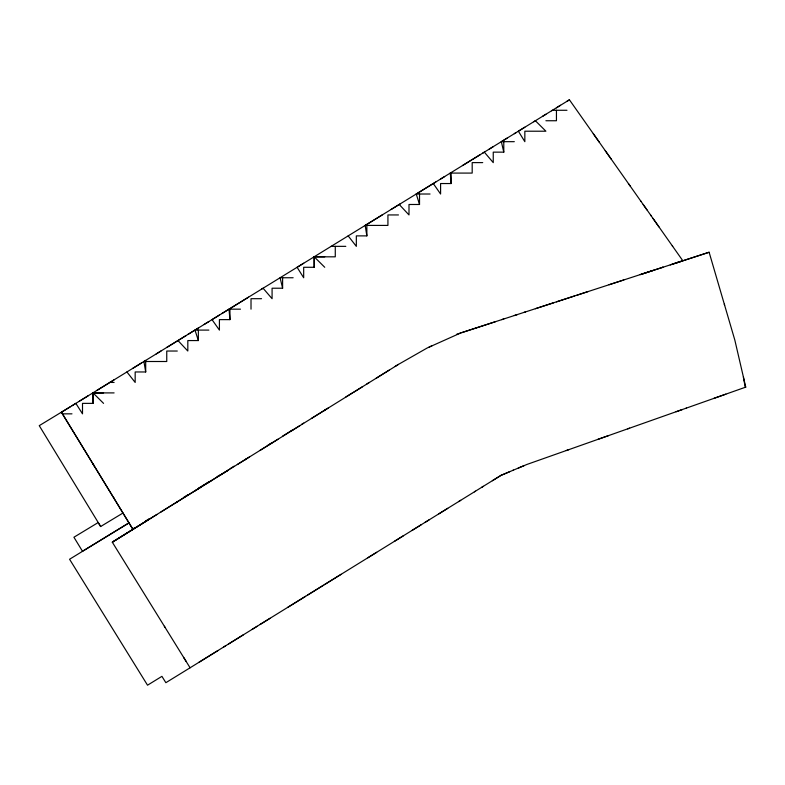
<?xml version="1.0" encoding="UTF-8"?>
<svg xmlns="http://www.w3.org/2000/svg" width="785" height="785" viewBox="0 0 785 785"><rect width="100%" height="100%" fill="white"/><g stroke="black" fill="none" stroke-linecap="round" stroke-linejoin="round"><path stroke-width="1.18" d="M398.466 364.397L112.294 542.19L190.088 667.79L217.877 650.598M492.372 480.714L501.075 475.327L524.046 465.652M71.975 405.757L75.851 403.372L82.503 413.842L82.503 403.372L93.032 403.372L92.875 392.902L103.561 392.902M156.951 514.45L112.294 542.19L148.012 520.004M160.945 511.967L165.085 509.386M175.644 502.832L177.665 501.576M194.386 491.184L228.435 470.029L219.457 475.612M237.315 464.514L246.245 458.96M277.978 439.237L260.1 450.354M290.892 431.22L299.821 425.666M326.609 409.024L311.419 418.464M353.397 392.382L362.327 386.828M376.231 378.193L389.115 370.186M395.012 366.526L397.357 365.064M240.485 302.117L399.222 204.483L408.995 214.943L408.995 204.483L419.524 204.483L416.246 194.013L433.271 183.543L440.591 194.013L440.591 183.543L451.12 183.543L450.286 173.083L451.12 172.563M198.36 488.319L208.888 481.804M229.946 468.753L234.107 466.172M165.87 508.896L201.598 486.71M244.537 460.02L249.542 456.909M323.449 410.987L328.13 408.082M207.309 483.148L211.106 480.803M223.656 647.017L243.399 634.8M252.279 629.295L270.06 618.305M287.82 607.305L305.601 596.306M341.141 574.306L260.1 624.458M367.792 557.811L376.682 552.316M394.453 541.316L403.333 535.812M412.223 530.317L421.103 524.822M425.097 522.349L429.022 519.915M438.874 513.822L447.764 508.317M458.666 501.576L460.697 500.32M474.415 491.822L483.305 486.327M145.696 520.936L149.611 518.512M267.911 445.242L272.081 442.661M282.61 436.136L293.139 429.611M345.802 396.994L352.416 392.902M366.86 383.953L369.313 382.432M114.1 379.842L61.436 412.233L132.704 528.982L135.167 527.461M183.405 497.572L187.821 494.844M217.209 476.642L219.417 475.278M228.435 644.063L257.235 626.234M323.449 585.257L307.592 595.069M324.382 584.678L475.455 491.184M481.813 487.249L501.075 475.327L509.661 471.716M198.968 662.295L225.629 645.8M97.085 390.302L198.36 328.022M204.031 324.539L229.024 309.162L240.485 309.162M230.77 308.093L239.68 302.608M399.222 204.483L435.744 182.022M440.591 179.039L480.302 154.616M482.716 153.134L484.325 152.143L493.245 162.613L493.245 152.143L503.784 152.143L503.784 141.673M489.212 149.13L507.041 138.17M514.312 133.695L535.38 120.743L545.909 131.213L524.841 131.213L524.841 141.673L518.365 131.213L524.841 127.219M542.68 116.249L552.404 110.273L566.976 110.273M556.447 107.79L569.419 99.803L641.041 201.46M122.843 513.105L100.647 526.529L39.25 425.656L70.356 406.758M79.265 401.272L88.175 395.787M132.734 368.381L141.643 362.905M156.225 353.937L160.954 351.032M166.754 347.461L186.212 335.499M187.821 334.498L208.888 321.546M219.417 315.07L212.009 319.623L219.417 330.092L219.417 319.623L229.946 319.623L229.946 309.162M221.851 313.568L248.59 297.132M348.167 235.883L356.331 246.353L356.331 235.883L366.86 235.883L365.182 225.413L382.207 214.943M391.185 209.428L400.095 203.943M433.271 183.543L444.653 176.537M462.473 165.576L471.392 160.101M472.187 159.61L493.245 146.648M515.951 132.694L501.34 141.673L503.784 152.143M533.771 121.734L545.909 114.267M551.6 110.763L560.51 105.288M566.976 101.314L569.419 99.803M301.715 424.302L303.677 423.095M190.088 667.79L165.861 682.695L161.926 676.346L147.531 685.197L69.571 559.254L128.985 522.879L82.484 551.256L73.927 537.234L98.194 522.545L100.647 526.529M303.677 263.25L297.103 267.283L303.677 277.753L303.677 267.283L314.206 267.283L314.206 256.823L324.735 267.283M261.542 289.155L263.073 288.223L272.081 298.692L272.081 288.223L282.61 288.223L282.61 277.753M126.915 371.962L135.167 382.432L135.167 371.962L145.696 371.962L143.93 361.502L145.696 360.413M314.206 267.283L314.128 256.823L324.735 256.823M398.044 364.632L427.266 347.951L460.697 332.977M429.022 347.137L432.005 345.743M518.237 468.096L526.823 464.484L682.401 409.505M512.762 470.411L513.478 470.107M597.944 439.355L608.503 435.626M676.091 411.733L686.453 408.082M725.85 394.158L686.041 408.22M677.151 262.641L709.12 252.25L734.829 340.072L745.75 387.123L714.075 398.309M627.657 428.855L629.619 428.168M566.27 450.551L568.86 449.638M745.75 387.123L745.24 387.299L743.375 376.908M461.659 332.663L475.995 328.002M476.24 327.924L495.423 321.693M514.312 315.541L525.43 311.93M535.38 308.701L553.7 302.755M556.447 301.852L574.62 295.935M576.828 295.238L588.034 291.578M609.101 284.729L623.8 279.951M641.129 274.348L663.148 267.155M672.294 264.192L682.822 260.757L643.17 204.483M501.752 319.623L503.784 318.965M640.177 274.652L709.12 252.25M661.765 267.607L662.746 267.283M670.272 264.879L679.977 261.719M456.566 334.312L517.305 314.579M524.046 312.391L653.316 270.354M545.909 120.743L556.447 120.743L556.447 110.273M501.34 141.673L514.312 141.673M482.716 162.613L472.187 162.613L472.187 173.083L450.286 173.083M416.246 194.013L430.052 194.013M398.466 214.943L387.927 214.943L387.927 225.413L365.182 225.413M331.142 246.353L345.802 246.353M314.128 256.823L335.274 256.823L335.274 246.353M293.139 277.753L280.088 277.753L282.61 288.223M261.542 298.692L251.014 298.692L251.014 309.162M208.888 330.092L194.994 330.092L198.36 340.562L187.821 340.562L187.821 351.032L177.969 340.562M177.292 351.032L166.754 351.032L166.754 361.502L143.93 361.502M109.89 382.432L114.1 382.432M92.875 392.902L114.1 392.902M62.417 413.842L71.975 413.842M103.561 403.372L93.032 392.902L93.032 403.372M672.294 245.813L672.676 246.353M593.293 133.685L599.259 142.163M605.235 150.632L611.201 159.11M628.422 183.543L630.159 186.025M640.697 200.97L647.017 209.929M650.549 214.943L651.226 215.914M652.983 218.407L658.949 226.875M164.35 626.234L165.085 627.421M183.651 657.408L186.202 661.519M93.032 463.994L94.367 466.172M113.54 497.572L114.1 498.495M61.436 412.233L132.704 528.982M724.319 304.188L724.634 305.257M229.024 309.162L229.946 319.623M451.12 173.083L451.12 183.543M419.524 194.013L419.524 204.483M366.86 225.413L366.86 235.883M198.36 330.092L198.36 340.562M145.696 361.502L145.696 371.962"/></g></svg>
